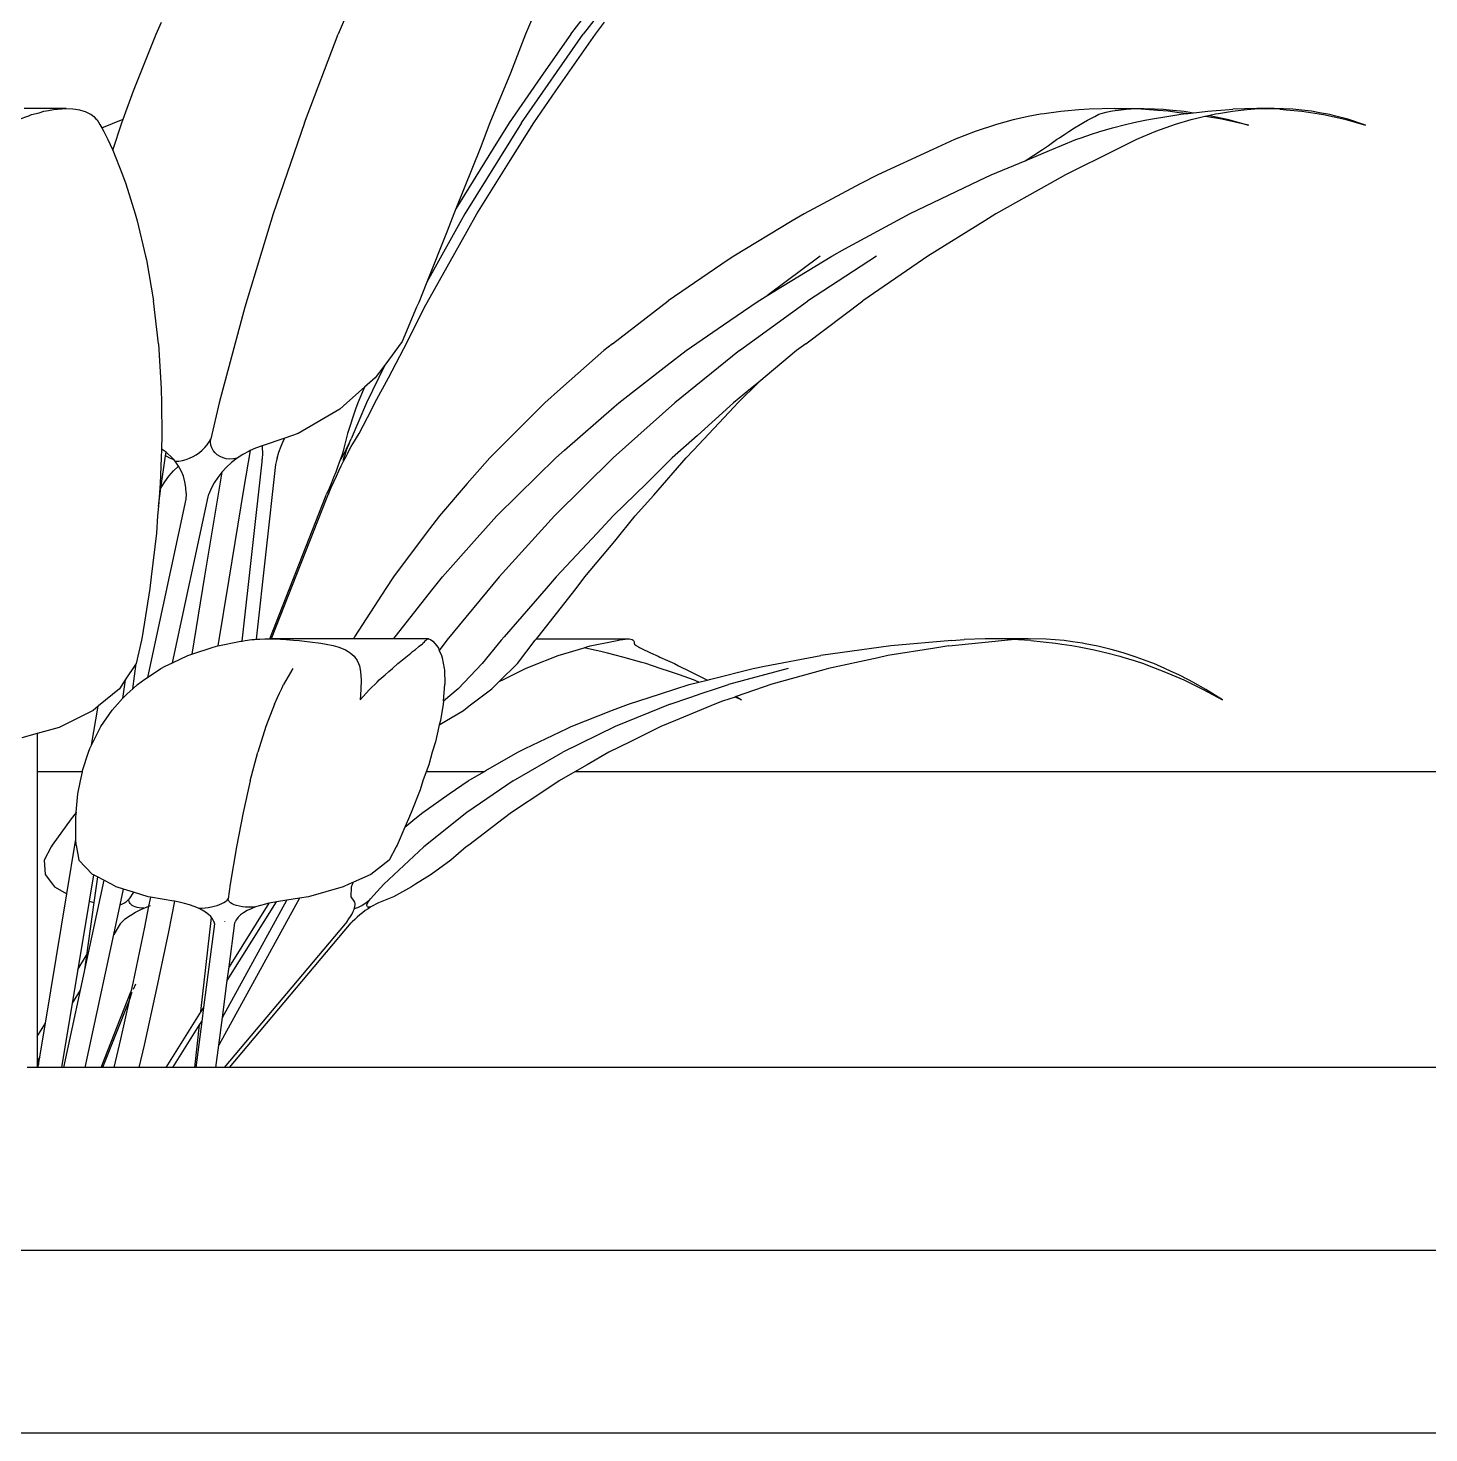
# Model space of a CAD drawing. Header units: metres. Extents: x 244.4 to 340.3, y -4.1 to 64.3.
# Drawn here: x 252.6698 to 253.0532, y 7.2895 to 7.674 of the extents above; entities that cross this region are included whole.
import ezdxf

# ---------------------------------------------------------------- set-up
doc = ezdxf.new("R2010")
doc.units = ezdxf.units.M
doc.layers.add('Edges', color=7, linetype='Continuous')

# ---------------------------------------------------------------- blocks, each defined once
blk = doc.blocks.new('Novo+Sobrado2m fr')
for p, q in [((-2.82353, -1.52138), (-2.83351, -1.54489)), ((-2.76986, -1.54489), (-2.75163, -1.52138)), ((-2.74823, -1.52138), (-2.76644, -1.54489)), ((-2.77816, -1.53528), (-2.78225, -1.54489)), ((-2.88331, -1.54489), (-2.88186, -1.54162)), ((-2.76312, -1.54489), (-2.76059, -1.54162)), ((-2.88955, -1.56044), (-2.88331, -1.54489)), ((-2.84278, -1.56914), (-2.83351, -1.54489)), ((-2.78225, -1.54489), (-2.78636, -1.5556)), ((-2.78334, -1.56914), (-2.76644, -1.54489)), ((-2.76986, -1.54489), (-2.77732, -1.5556)), ((-2.77393, -1.56044), (-2.76312, -1.54489)), ((-2.78636, -1.5556), (-2.79199, -1.56914)), ((-2.77732, -1.5556), (-2.78673, -1.56914)), ((-2.89238, -1.56815), (-2.88955, -1.56044)), ((-2.78001, -1.56914), (-2.77393, -1.56044)), ((-2.9208, -1.56819), (-2.91816, -1.56724)), ((-2.908, -1.56527), (-2.91942, -1.56527)), ((-2.91816, -1.56724), (-2.91742, -1.56693)), ((-2.91742, -1.56693), (-2.9154, -1.56641)), ((-2.9154, -1.56641), (-2.91411, -1.56602)), ((-2.91411, -1.56602), (-2.9128, -1.56581)), ((-2.9128, -1.56581), (-2.91094, -1.56547)), ((-2.91094, -1.56547), (-2.91038, -1.56544)), ((-2.91038, -1.56544), (-2.908, -1.56527)), ((-2.908, -1.56527), (-2.90614, -1.56538)), ((-2.90614, -1.56538), (-2.9054, -1.56543)), ((-2.9054, -1.56543), (-2.90434, -1.56565)), ((-2.90434, -1.56565), (-2.90311, -1.56595)), ((-2.90311, -1.56595), (-2.90278, -1.56608)), ((-2.90278, -1.56608), (-2.90145, -1.56669)), ((-2.90145, -1.56669), (-2.90123, -1.56682)), ((-2.90123, -1.56682), (-2.90036, -1.56749)), ((-2.90036, -1.56749), (-2.89981, -1.56805)), ((-2.89981, -1.56805), (-2.89952, -1.5684)), ((-2.89952, -1.5684), (-2.89875, -1.56962)), ((-2.89823, -1.57054), (-2.89238, -1.56815)), ((-2.89275, -1.56914), (-2.89238, -1.56815)), ((-2.64881, -1.5684), (-2.65337, -1.56962)), ((-2.64747, -1.56805), (-2.64881, -1.5684)), ((-2.64469, -1.56749), (-2.64747, -1.56805)), ((-2.64128, -1.56682), (-2.64469, -1.56749)), ((-2.64034, -1.56669), (-2.64128, -1.56682)), ((-2.63572, -1.56608), (-2.64034, -1.56669)), ((-2.63476, -1.56595), (-2.63572, -1.56608)), ((-2.63084, -1.56565), (-2.63476, -1.56595)), ((-2.62795, -1.56543), (-2.63084, -1.56565)), ((-2.62953, -1.56912), (-2.62842, -1.56849)), ((-2.62842, -1.56849), (-2.62773, -1.56805)), ((-2.62094, -1.56527), (-2.62795, -1.56543)), ((-2.62773, -1.56805), (-2.62644, -1.56743)), ((-2.62644, -1.56743), (-2.62534, -1.56682)), ((-2.62534, -1.56682), (-2.62467, -1.5666)), ((-2.62467, -1.5666), (-2.62331, -1.56623)), ((-2.62331, -1.56623), (-2.62213, -1.56595)), ((-2.62213, -1.56595), (-2.62156, -1.56587)), ((-2.62156, -1.56587), (-2.61934, -1.5656)), ((-2.62094, -1.56527), (-2.61365, -1.56529)), ((-2.61934, -1.5656), (-2.61786, -1.56543)), ((-2.61786, -1.56543), (-2.61671, -1.56539)), ((-2.61671, -1.56539), (-2.61663, -1.56539)), ((-2.61663, -1.56539), (-2.61365, -1.56529)), ((-2.61373, -1.56547), (-2.61663, -1.56539)), ((-2.61572, -1.56912), (-2.61274, -1.56849)), ((-2.60924, -1.56581), (-2.61373, -1.56547)), ((-2.61365, -1.56529), (-2.61296, -1.56527)), ((-2.61296, -1.56527), (-2.61007, -1.56538)), ((-2.61274, -1.56849), (-2.61064, -1.56805)), ((-2.61064, -1.56805), (-2.60674, -1.56743)), ((-2.61007, -1.56538), (-2.60761, -1.56547)), ((-2.6064, -1.56602), (-2.60924, -1.56581)), ((-2.60761, -1.56547), (-2.60608, -1.56562)), ((-2.60674, -1.56743), (-2.60288, -1.56682)), ((-2.60333, -1.56641), (-2.6064, -1.56602)), ((-2.60608, -1.56562), (-2.60199, -1.56602)), ((-2.60013, -1.5684), (-2.60444, -1.56962)), ((-2.60134, -1.56665), (-2.60333, -1.56641)), ((-2.60288, -1.56682), (-2.60134, -1.56665)), ((-2.60199, -1.56602), (-2.59941, -1.56642)), ((-2.60134, -1.56665), (-2.6009, -1.5666)), ((-2.6009, -1.5666), (-2.59941, -1.56642)), ((-2.59892, -1.56805), (-2.60013, -1.5684)), ((-2.59941, -1.56642), (-2.59777, -1.56623)), ((-2.59636, -1.56749), (-2.59892, -1.56805)), ((-2.59777, -1.56623), (-2.59549, -1.56595)), ((-2.59612, -1.56743), (-2.59636, -1.56749)), ((-2.595, -1.56718), (-2.59612, -1.56743)), ((-2.59166, -1.56819), (-2.59612, -1.56743)), ((-2.59549, -1.56595), (-2.59443, -1.56587)), ((-2.59342, -1.56682), (-2.595, -1.56718)), ((-2.595, -1.56718), (-2.59026, -1.56819)), ((-2.59443, -1.56587), (-2.5908, -1.5656)), ((-2.59259, -1.56669), (-2.59342, -1.56682)), ((-2.58874, -1.56608), (-2.59259, -1.56669)), ((-2.58438, -1.56979), (-2.59166, -1.56819)), ((-2.5908, -1.5656), (-2.58864, -1.56543)), ((-2.59026, -1.56819), (-2.58438, -1.56979)), ((-2.58799, -1.56595), (-2.58874, -1.56608)), ((-2.58211, -1.56527), (-2.58864, -1.56543)), ((-2.58483, -1.56565), (-2.58799, -1.56595)), ((-2.58265, -1.56543), (-2.58483, -1.56565)), ((-2.57975, -1.56535), (-2.58265, -1.56543)), ((-2.57738, -1.56527), (-2.58211, -1.56527)), ((-2.58211, -1.56527), (-2.57975, -1.56535)), ((-2.57584, -1.56547), (-2.57975, -1.56535)), ((-2.57221, -1.56547), (-2.57738, -1.56527)), ((-2.57584, -1.56547), (-2.57411, -1.56562)), ((-2.57411, -1.56562), (-2.56975, -1.56602)), ((-2.56901, -1.56581), (-2.57221, -1.56547)), ((-2.56975, -1.56602), (-2.56382, -1.56693)), ((-2.56713, -1.56602), (-2.56901, -1.56581)), ((-2.56496, -1.56641), (-2.56713, -1.56602)), ((-2.56213, -1.56693), (-2.56496, -1.56641)), ((-2.56382, -1.56693), (-2.55804, -1.56819)), ((-2.56087, -1.56724), (-2.56213, -1.56693)), ((-2.55721, -1.56819), (-2.56087, -1.56724)), ((-2.55804, -1.56819), (-2.55236, -1.56979)), ((-2.55236, -1.56979), (-2.55721, -1.56819)), ((-2.89875, -1.56962), (-2.89823, -1.57054)), ((-2.89823, -1.57054), (-2.89768, -1.57153)), ((-2.89768, -1.57153), (-2.89655, -1.57378)), ((-2.89521, -1.57669), (-2.89275, -1.56914)), ((-2.84278, -1.56914), (-2.85131, -1.59409)), ((-2.78334, -1.56914), (-2.79889, -1.59409)), ((-2.79199, -1.56914), (-2.79464, -1.57623)), ((-2.78673, -1.56914), (-2.79113, -1.57623)), ((-2.78648, -1.57951), (-2.78001, -1.56914)), ((-2.65916, -1.57153), (-2.66486, -1.57378)), ((-2.65337, -1.56962), (-2.65916, -1.57153)), ((-2.6361, -1.57326), (-2.63466, -1.5723)), ((-2.63466, -1.5723), (-2.63356, -1.57153)), ((-2.63356, -1.57153), (-2.63196, -1.57058)), ((-2.63196, -1.57058), (-2.63048, -1.56962)), ((-2.63048, -1.56962), (-2.62953, -1.56912)), ((-2.63015, -1.57326), (-2.62735, -1.5723)), ((-2.62735, -1.5723), (-2.62504, -1.57153)), ((-2.62504, -1.57153), (-2.62161, -1.57058)), ((-2.62161, -1.57058), (-2.61803, -1.56962)), ((-2.61803, -1.56962), (-2.61572, -1.56912)), ((-2.60984, -1.57153), (-2.61507, -1.57378)), ((-2.60444, -1.56962), (-2.60984, -1.57153)), ((-2.89655, -1.57378), (-2.89529, -1.57648)), ((-2.79113, -1.57623), (-2.80135, -1.59273)), ((-2.79464, -1.57623), (-2.80135, -1.59273)), ((-2.66486, -1.57378), (-2.67082, -1.57648)), ((-2.64076, -1.57644), (-2.63912, -1.57535)), ((-2.63912, -1.57535), (-2.63693, -1.57378)), ((-2.63819, -1.57644), (-2.63554, -1.57535)), ((-2.63693, -1.57378), (-2.6361, -1.57326)), ((-2.63554, -1.57535), (-2.63166, -1.57378)), ((-2.63166, -1.57378), (-2.63015, -1.57326)), ((-2.61507, -1.57378), (-2.62047, -1.57648)), ((-2.89529, -1.57648), (-2.89521, -1.57669)), ((-2.89521, -1.57669), (-2.89254, -1.58342)), ((-2.79562, -1.59409), (-2.78648, -1.57951)), ((-2.67082, -1.57648), (-2.68583, -1.58342)), ((-2.6548, -1.58342), (-2.64555, -1.57954)), ((-2.64555, -1.57954), (-2.64076, -1.57644)), ((-2.64555, -1.57954), (-2.63819, -1.57644)), ((-2.62047, -1.57648), (-2.63447, -1.58342)), ((-2.89254, -1.58342), (-2.8916, -1.58591)), ((-2.68583, -1.58342), (-2.69062, -1.58591)), ((-2.65805, -1.58496), (-2.6548, -1.58342)), ((-2.63447, -1.58342), (-2.63888, -1.58591)), ((-2.8916, -1.58591), (-2.88907, -1.59405)), ((-2.69062, -1.58591), (-2.70599, -1.59405)), ((-2.677, -1.59402), (-2.65805, -1.58496)), ((-2.63888, -1.58591), (-2.65349, -1.59405)), ((-2.88907, -1.59405), (-2.8885, -1.59598)), ((-2.85131, -1.59409), (-2.85908, -1.61966)), ((-2.79889, -1.59409), (-2.80925, -1.61277)), ((-2.8019, -1.59409), (-2.80368, -1.5988)), ((-2.80135, -1.59273), (-2.8019, -1.59409)), ((-2.79824, -1.5988), (-2.79562, -1.59409)), ((-2.70599, -1.59405), (-2.70926, -1.59598)), ((-2.69489, -1.6037), (-2.677, -1.59402)), ((-2.65349, -1.59405), (-2.65657, -1.59598)), ((-2.8885, -1.59598), (-2.88621, -1.60563)), ((-2.80368, -1.5988), (-2.80925, -1.61277)), ((-2.80917, -1.61832), (-2.79824, -1.5988)), ((-2.70926, -1.59598), (-2.72526, -1.60563)), ((-2.65657, -1.59598), (-2.67211, -1.60563)), ((-2.88621, -1.60563), (-2.88597, -1.60664)), ((-2.88597, -1.60664), (-2.88404, -1.61787)), ((-2.72678, -1.60664), (-2.7432, -1.61787)), ((-2.72526, -1.60563), (-2.72678, -1.60664)), ((-2.70159, -1.60563), (-2.71592, -1.61633)), ((-2.71191, -1.61385), (-2.69841, -1.60563)), ((-2.68617, -1.60563), (-2.7051, -1.618)), ((-2.69841, -1.60563), (-2.69489, -1.6037)), ((-2.67357, -1.60664), (-2.68992, -1.61787)), ((-2.67211, -1.60563), (-2.67357, -1.60664)), ((-2.80925, -1.61277), (-2.81146, -1.61832)), ((-2.71592, -1.61633), (-2.71191, -1.61385)), ((-2.8827, -1.62967), (-2.88404, -1.61787)), ((-2.81146, -1.61832), (-2.81207, -1.61966)), ((-2.80992, -1.61966), (-2.80917, -1.61832)), ((-2.75848, -1.62967), (-2.7432, -1.61787)), ((-2.72809, -1.62445), (-2.71885, -1.61813)), ((-2.72371, -1.63153), (-2.7051, -1.618)), ((-2.71885, -1.61813), (-2.71592, -1.61633)), ((-2.70557, -1.62967), (-2.68992, -1.61787)), ((-2.85908, -1.61966), (-2.86608, -1.6458)), ((-2.81207, -1.61966), (-2.81597, -1.629)), ((-2.81457, -1.629), (-2.80992, -1.61966)), ((-2.7383, -1.63153), (-2.72809, -1.62445)), ((-2.8827, -1.62967), (-2.88195, -1.64196)), ((-2.81597, -1.629), (-2.82079, -1.6355)), ((-2.81975, -1.63896), (-2.81457, -1.629)), ((-2.75848, -1.62967), (-2.76082, -1.63153)), ((-2.70557, -1.62967), (-2.70806, -1.63153)), ((-2.76082, -1.63153), (-2.77272, -1.64196)), ((-2.74345, -1.63548), (-2.7383, -1.63153)), ((-2.72371, -1.63153), (-2.74138, -1.64579)), ((-2.70806, -1.63153), (-2.71844, -1.64013)), ((-2.82079, -1.6355), (-2.82581, -1.6458)), ((-2.82079, -1.6355), (-2.82336, -1.63896)), ((-2.75671, -1.64579), (-2.74345, -1.63548)), ((-2.82632, -1.64155), (-2.83118, -1.6458)), ((-2.82632, -1.64155), (-2.82814, -1.6458)), ((-2.82336, -1.63896), (-2.82632, -1.64155)), ((-2.82348, -1.6458), (-2.81975, -1.63896)), ((-2.72414, -1.64579), (-2.71844, -1.64013)), ((-2.71844, -1.64013), (-2.72065, -1.64196)), ((-2.88195, -1.64196), (-2.8819, -1.64579)), ((-2.77272, -1.64196), (-2.77698, -1.64579)), ((-2.72065, -1.64196), (-2.72533, -1.64579)), ((-2.8819, -1.64579), (-2.88179, -1.65471)), ((-2.86608, -1.6458), (-2.86837, -1.65566)), ((-2.8331, -1.64755), (-2.84444, -1.65423)), ((-2.83118, -1.6458), (-2.8331, -1.64755)), ((-2.82878, -1.64755), (-2.83097, -1.65423)), ((-2.82581, -1.6458), (-2.83, -1.65566)), ((-2.82814, -1.6458), (-2.82878, -1.64755)), ((-2.82781, -1.65423), (-2.82433, -1.64755)), ((-2.82433, -1.64755), (-2.82348, -1.6458)), ((-2.77698, -1.64579), (-2.78595, -1.65471)), ((-2.77162, -1.65878), (-2.758, -1.6469)), ((-2.74138, -1.64579), (-2.75826, -1.66088)), ((-2.758, -1.6469), (-2.75671, -1.64579)), ((-2.73624, -1.65878), (-2.72514, -1.6469)), ((-2.72533, -1.64579), (-2.73517, -1.65471)), ((-2.72514, -1.6469), (-2.72414, -1.64579)), ((-2.88179, -1.65471), (-2.88192, -1.65846)), ((-2.86937, -1.6573), (-2.86882, -1.65649)), ((-2.86882, -1.65649), (-2.86837, -1.65566)), ((-2.86843, -1.65652), (-2.86837, -1.65566)), ((-2.86834, -1.65736), (-2.86843, -1.65652)), ((-2.84814, -1.6555), (-2.85433, -1.65762)), ((-2.84915, -1.65768), (-2.84845, -1.6561)), ((-2.84845, -1.6561), (-2.84814, -1.6555)), ((-2.84444, -1.65423), (-2.84814, -1.6555)), ((-2.83097, -1.65423), (-2.83195, -1.65825)), ((-2.83075, -1.65736), (-2.83037, -1.65652)), ((-2.83065, -1.6573), (-2.83037, -1.65652)), ((-2.83037, -1.65652), (-2.83033, -1.65649)), ((-2.83033, -1.65649), (-2.83, -1.65566)), ((-2.82995, -1.65779), (-2.82954, -1.65708)), ((-2.82954, -1.65708), (-2.82781, -1.65423)), ((-2.78595, -1.65471), (-2.79199, -1.66088)), ((-2.73517, -1.65471), (-2.74208, -1.66088)), ((-2.88201, -1.66088), (-2.88223, -1.66789)), ((-2.88202, -1.66914), (-2.88077, -1.66029)), ((-2.88192, -1.65846), (-2.88201, -1.66088)), ((-2.88165, -1.65862), (-2.88192, -1.65846)), ((-2.88064, -1.65936), (-2.88165, -1.65862)), ((-2.88077, -1.66029), (-2.88064, -1.65936)), ((-2.88042, -1.66053), (-2.88077, -1.66029)), ((-2.88035, -1.65957), (-2.88064, -1.65936)), ((-2.87959, -1.66097), (-2.88042, -1.66053)), ((-2.87917, -1.66064), (-2.88035, -1.65957)), ((-2.87854, -1.66136), (-2.87917, -1.66064)), ((-2.87419, -1.66097), (-2.87325, -1.66053)), ((-2.87325, -1.66053), (-2.87235, -1.66002)), ((-2.87235, -1.66002), (-2.8715, -1.65943)), ((-2.8715, -1.65943), (-2.87072, -1.65877)), ((-2.87072, -1.65877), (-2.87, -1.65806)), ((-2.87, -1.65806), (-2.86937, -1.6573)), ((-2.8681, -1.65815), (-2.86834, -1.65736)), ((-2.86773, -1.65888), (-2.8681, -1.65815)), ((-2.86722, -1.65953), (-2.86773, -1.65888)), ((-2.8666, -1.66008), (-2.86722, -1.65953)), ((-2.86586, -1.66054), (-2.8666, -1.66008)), ((-2.86504, -1.66088), (-2.86586, -1.66054)), ((-2.86414, -1.6611), (-2.86504, -1.66088)), ((-2.85959, -1.65995), (-2.86119, -1.661)), ((-2.85791, -1.65903), (-2.85959, -1.65995)), ((-2.85759, -1.65889), (-2.8593, -1.66897)), ((-2.85759, -1.65889), (-2.85791, -1.65903)), ((-2.85617, -1.65825), (-2.85759, -1.65889)), ((-2.85433, -1.65762), (-2.85617, -1.65825)), ((-2.85433, -1.65762), (-2.85429, -1.658)), ((-2.85429, -1.658), (-2.85422, -1.65961)), ((-2.85422, -1.65961), (-2.85429, -1.66125)), ((-2.85026, -1.66098), (-2.84975, -1.65931)), ((-2.84975, -1.65931), (-2.84915, -1.65768)), ((-2.83247, -1.65995), (-2.83282, -1.661)), ((-2.83267, -1.6611), (-2.83251, -1.66088)), ((-2.83251, -1.66088), (-2.83231, -1.66054)), ((-2.83218, -1.65903), (-2.83247, -1.65995)), ((-2.83231, -1.66054), (-2.83206, -1.66008)), ((-2.83195, -1.65825), (-2.83218, -1.65903)), ((-2.83206, -1.66008), (-2.83177, -1.65953)), ((-2.83205, -1.66182), (-2.83147, -1.66064)), ((-2.83194, -1.66097), (-2.83181, -1.66053)), ((-2.83181, -1.66053), (-2.83165, -1.66002)), ((-2.83177, -1.65953), (-2.83145, -1.65888)), ((-2.83165, -1.66002), (-2.83144, -1.65943)), ((-2.83147, -1.66064), (-2.83092, -1.65957)), ((-2.83145, -1.65888), (-2.83111, -1.65815)), ((-2.83144, -1.65943), (-2.83121, -1.65877)), ((-2.83121, -1.65877), (-2.83094, -1.65806)), ((-2.83111, -1.65815), (-2.83075, -1.65736)), ((-2.83094, -1.65806), (-2.83065, -1.6573)), ((-2.83092, -1.65957), (-2.83041, -1.65862)), ((-2.83041, -1.65862), (-2.82995, -1.65779)), ((-2.79199, -1.66088), (-2.79819, -1.66789)), ((-2.78437, -1.67106), (-2.77398, -1.66088)), ((-2.77431, -1.67676), (-2.75826, -1.66088)), ((-2.77398, -1.66088), (-2.77162, -1.65878)), ((-2.74208, -1.66088), (-2.74917, -1.66789)), ((-2.74711, -1.67106), (-2.73826, -1.66088)), ((-2.73826, -1.66088), (-2.73624, -1.65878)), ((-2.87987, -1.6659), (-2.87861, -1.66446)), ((-2.87869, -1.66132), (-2.87959, -1.66097)), ((-2.87854, -1.66136), (-2.87869, -1.66132)), ((-2.87861, -1.66446), (-2.87723, -1.66311)), ((-2.87813, -1.66182), (-2.87854, -1.66136)), ((-2.87813, -1.66182), (-2.87714, -1.66175)), ((-2.87723, -1.66311), (-2.87813, -1.66182)), ((-2.87649, -1.66446), (-2.87723, -1.66311)), ((-2.87714, -1.66175), (-2.87615, -1.66158)), ((-2.8759, -1.6659), (-2.87649, -1.66446)), ((-2.87615, -1.66158), (-2.87516, -1.66132)), ((-2.87516, -1.66132), (-2.87419, -1.66097)), ((-2.86534, -1.66479), (-2.86537, -1.66482)), ((-2.86408, -1.66343), (-2.86534, -1.66479)), ((-2.86319, -1.66119), (-2.86414, -1.6611)), ((-2.8627, -1.66216), (-2.86408, -1.66343)), ((-2.8622, -1.66116), (-2.86319, -1.66119)), ((-2.86119, -1.661), (-2.8627, -1.66216)), ((-2.86119, -1.661), (-2.8622, -1.66116)), ((-2.8598, -1.71102), (-2.85435, -1.66197)), ((-2.85068, -1.66269), (-2.85601, -1.71052)), ((-2.85435, -1.66197), (-2.85429, -1.66125)), ((-2.85033, -1.66126), (-2.85068, -1.66269)), ((-2.85026, -1.66098), (-2.85033, -1.66126)), ((-2.83421, -1.66479), (-2.83477, -1.66622)), ((-2.8337, -1.66343), (-2.83421, -1.66479)), ((-2.834, -1.6659), (-2.83332, -1.66446)), ((-2.83323, -1.66216), (-2.8337, -1.66343)), ((-2.83332, -1.66446), (-2.83268, -1.6631)), ((-2.83282, -1.661), (-2.83323, -1.66216)), ((-2.83282, -1.661), (-2.83283, -1.66116)), ((-2.83283, -1.66116), (-2.83277, -1.66119)), ((-2.83277, -1.66119), (-2.83267, -1.6611)), ((-2.83268, -1.6631), (-2.83205, -1.66182)), ((-2.83209, -1.66175), (-2.83208, -1.66158)), ((-2.83205, -1.66182), (-2.83209, -1.66175)), ((-2.83208, -1.66158), (-2.83203, -1.66132)), ((-2.83203, -1.66132), (-2.83194, -1.66097)), ((-2.88223, -1.66789), (-2.88272, -1.67411)), ((-2.88194, -1.66898), (-2.88098, -1.66741)), ((-2.88098, -1.66741), (-2.87987, -1.6659)), ((-2.87547, -1.66741), (-2.8759, -1.6659)), ((-2.87521, -1.66898), (-2.87547, -1.66741)), ((-2.86592, -1.6681), (-2.8701, -1.69321)), ((-2.86743, -1.66772), (-2.86824, -1.66927)), ((-2.86646, -1.66622), (-2.86743, -1.66772)), ((-2.86537, -1.66482), (-2.86646, -1.66622)), ((-2.86537, -1.66482), (-2.86592, -1.6681)), ((-2.83536, -1.66772), (-2.83599, -1.66927)), ((-2.8354, -1.66898), (-2.83469, -1.66741)), ((-2.83477, -1.66622), (-2.83536, -1.66772)), ((-2.83469, -1.66741), (-2.834, -1.6659)), ((-2.79819, -1.66789), (-2.80579, -1.67676)), ((-2.74917, -1.66789), (-2.75828, -1.67676)), ((-2.87519, -1.67222), (-2.88571, -1.72095)), ((-2.88272, -1.67411), (-2.88202, -1.66914)), ((-2.88202, -1.66914), (-2.88194, -1.66898)), ((-2.8789, -1.71697), (-2.86909, -1.67153)), ((-2.87512, -1.67058), (-2.87521, -1.66898)), ((-2.87513, -1.67085), (-2.87519, -1.67222)), ((-2.87512, -1.67058), (-2.87513, -1.67085)), ((-2.86909, -1.67153), (-2.8689, -1.67084)), ((-2.86824, -1.66927), (-2.8689, -1.67084)), ((-2.8593, -1.66897), (-2.86347, -1.69405)), ((-2.85224, -1.7104), (-2.83695, -1.67153)), ((-2.83683, -1.67222), (-2.85184, -1.7104)), ((-2.83695, -1.67153), (-2.83669, -1.67084)), ((-2.83622, -1.67085), (-2.83683, -1.67222)), ((-2.83599, -1.66927), (-2.83669, -1.67084)), ((-2.83611, -1.67058), (-2.83622, -1.67085)), ((-2.83611, -1.67058), (-2.8354, -1.66898)), ((-2.79008, -1.67676), (-2.78437, -1.67106)), ((-2.75223, -1.67676), (-2.74711, -1.67106)), ((-2.88272, -1.67411), (-2.88293, -1.67676)), ((-2.88293, -1.67676), (-2.88327, -1.68149)), ((-2.80579, -1.67676), (-2.80945, -1.68149)), ((-2.79634, -1.68367), (-2.79008, -1.67676)), ((-2.77431, -1.67676), (-2.78949, -1.6934)), ((-2.75828, -1.67676), (-2.76266, -1.68149)), ((-2.75783, -1.68367), (-2.75223, -1.67676)), ((-2.88327, -1.68149), (-2.88468, -1.6934)), ((-2.80945, -1.68149), (-2.81835, -1.6934)), ((-2.80498, -1.6934), (-2.79634, -1.68367)), ((-2.76266, -1.68149), (-2.77389, -1.6934)), ((-2.76599, -1.6934), (-2.75783, -1.68367)), ((-2.88468, -1.6934), (-2.88508, -1.69659)), ((-2.8701, -1.69321), (-2.8736, -1.71462)), ((-2.86347, -1.69405), (-2.86648, -1.71234)), ((-2.81835, -1.6934), (-2.82047, -1.69659)), ((-2.80754, -1.69659), (-2.80498, -1.6934)), ((-2.78949, -1.6934), (-2.80376, -1.71074)), ((-2.77389, -1.6934), (-2.77663, -1.69659)), ((-2.76841, -1.69659), (-2.76599, -1.6934)), ((-2.88508, -1.69659), (-2.88714, -1.70983)), ((-2.82047, -1.69659), (-2.82903, -1.70983)), ((-2.81792, -1.70983), (-2.80754, -1.69659)), ((-2.77663, -1.69659), (-2.7881, -1.70983)), ((-2.77881, -1.70983), (-2.76841, -1.69659)), ((-2.88735, -1.71074), (-2.88882, -1.71718)), ((-2.88714, -1.70983), (-2.88735, -1.71074)), ((-2.8598, -1.71102), (-2.85901, -1.71088)), ((-2.85901, -1.71088), (-2.85715, -1.71059)), ((-2.85715, -1.71059), (-2.85642, -1.71055)), ((-2.85642, -1.71055), (-2.85601, -1.71052)), ((-2.85601, -1.71052), (-2.85492, -1.71046)), ((-2.85492, -1.71046), (-2.85359, -1.7104)), ((-2.85359, -1.7104), (-2.85224, -1.7104)), ((-2.85224, -1.7104), (-2.85184, -1.7104)), ((-2.85184, -1.7104), (-2.85158, -1.71045)), ((-2.82937, -1.7104), (-2.85184, -1.7104)), ((-2.85158, -1.71045), (-2.84927, -1.7105)), ((-2.84927, -1.7105), (-2.84777, -1.71063)), ((-2.84777, -1.71063), (-2.84571, -1.71079)), ((-2.84571, -1.71079), (-2.84416, -1.7109)), ((-2.84416, -1.7109), (-2.84129, -1.71125)), ((-2.82903, -1.70983), (-2.82937, -1.7104)), ((-2.81835, -1.7104), (-2.82937, -1.7104)), ((-2.81835, -1.7104), (-2.81792, -1.70983)), ((-2.80878, -1.7104), (-2.81835, -1.7104)), ((-2.80986, -1.71121), (-2.80962, -1.7109)), ((-2.80962, -1.7109), (-2.80948, -1.71081)), ((-2.80948, -1.71081), (-2.80921, -1.7105)), ((-2.80921, -1.7105), (-2.80878, -1.7104)), ((-2.80878, -1.7104), (-2.80827, -1.71059)), ((-2.80827, -1.71059), (-2.80765, -1.71108)), ((-2.80376, -1.71074), (-2.80585, -1.71357)), ((-2.78892, -1.71074), (-2.79412, -1.71718)), ((-2.7881, -1.70983), (-2.78892, -1.71074)), ((-2.78448, -1.71718), (-2.77957, -1.71074)), ((-2.77957, -1.71074), (-2.77928, -1.7104)), ((-2.77928, -1.7104), (-2.77881, -1.70983)), ((-2.77928, -1.7104), (-2.75451, -1.7104)), ((-2.75812, -1.71107), (-2.7572, -1.71088)), ((-2.7572, -1.71088), (-2.75607, -1.71059)), ((-2.75607, -1.71059), (-2.75564, -1.71055)), ((-2.75564, -1.71055), (-2.75497, -1.71046)), ((-2.75497, -1.71046), (-2.75451, -1.7104)), ((-2.75451, -1.7104), (-2.75386, -1.71045)), ((-2.75386, -1.71045), (-2.75339, -1.7105)), ((-2.75339, -1.7105), (-2.75308, -1.71063)), ((-2.75308, -1.71063), (-2.75282, -1.71079)), ((-2.75282, -1.71079), (-2.75272, -1.7109)), ((-2.75272, -1.7109), (-2.75254, -1.71125)), ((-2.66555, -1.71088), (-2.68227, -1.71234)), ((-2.66637, -1.71234), (-2.64923, -1.71059)), ((-2.66555, -1.71088), (-2.6622, -1.71059)), ((-2.65647, -1.7104), (-2.6622, -1.71059)), ((-2.64458, -1.7104), (-2.65647, -1.7104)), ((-2.65039, -1.7105), (-2.65647, -1.7104)), ((-2.65039, -1.7105), (-2.64923, -1.71059)), ((-2.64905, -1.71058), (-2.64923, -1.71059)), ((-2.64398, -1.7109), (-2.64905, -1.71058)), ((-2.63977, -1.7105), (-2.64458, -1.7104)), ((-2.64398, -1.7109), (-2.64059, -1.71125)), ((-2.63482, -1.7109), (-2.63977, -1.7105)), ((-2.63251, -1.71121), (-2.63482, -1.7109)), ((-2.8747, -1.71497), (-2.8736, -1.71462)), ((-2.8736, -1.71462), (-2.86776, -1.71272)), ((-2.86776, -1.71272), (-2.86648, -1.71234)), ((-2.86648, -1.71234), (-2.86012, -1.71107)), ((-2.86012, -1.71107), (-2.8598, -1.71102)), ((-2.84129, -1.71125), (-2.83825, -1.71158)), ((-2.83825, -1.71158), (-2.83681, -1.71184)), ((-2.83681, -1.71184), (-2.83486, -1.71225)), ((-2.83486, -1.71225), (-2.83364, -1.71256)), ((-2.83364, -1.71256), (-2.8331, -1.71275)), ((-2.8331, -1.71275), (-2.83155, -1.71342)), ((-2.83155, -1.71342), (-2.83079, -1.71383)), ((-2.83079, -1.71383), (-2.83023, -1.71421)), ((-2.83023, -1.71421), (-2.82916, -1.71517)), ((-2.81502, -1.71538), (-2.81365, -1.71432)), ((-2.81365, -1.71432), (-2.81314, -1.71383)), ((-2.81314, -1.71383), (-2.81237, -1.7133)), ((-2.81237, -1.7133), (-2.81155, -1.71256)), ((-2.81155, -1.71256), (-2.81132, -1.71242)), ((-2.81132, -1.71242), (-2.81048, -1.71173)), ((-2.81048, -1.71173), (-2.81036, -1.71158)), ((-2.81036, -1.71158), (-2.80986, -1.71121)), ((-2.80765, -1.71108), (-2.80653, -1.71234)), ((-2.80653, -1.71234), (-2.80611, -1.71296)), ((-2.80611, -1.71296), (-2.80585, -1.71357)), ((-2.80585, -1.71357), (-2.80526, -1.71498)), ((-2.77329, -1.71497), (-2.76618, -1.71285)), ((-2.76618, -1.71285), (-2.76574, -1.71272)), ((-2.76415, -1.7133), (-2.76618, -1.71285)), ((-2.76574, -1.71272), (-2.76453, -1.71234)), ((-2.76453, -1.71234), (-2.75812, -1.71107)), ((-2.76167, -1.71383), (-2.76415, -1.7133)), ((-2.75981, -1.71432), (-2.76167, -1.71383)), ((-2.75563, -1.71538), (-2.75981, -1.71432)), ((-2.75254, -1.71125), (-2.75255, -1.71158)), ((-2.75255, -1.71158), (-2.75243, -1.71184)), ((-2.75243, -1.71184), (-2.75193, -1.71225)), ((-2.75193, -1.71225), (-2.75135, -1.71256)), ((-2.75135, -1.71256), (-2.75105, -1.71275)), ((-2.75105, -1.71275), (-2.74975, -1.71342)), ((-2.74975, -1.71342), (-2.74881, -1.71383)), ((-2.74881, -1.71383), (-2.74806, -1.71421)), ((-2.74806, -1.71421), (-2.74595, -1.71517)), ((-2.68227, -1.71234), (-2.70146, -1.71497)), ((-2.67026, -1.71296), (-2.68309, -1.71498)), ((-2.66637, -1.71234), (-2.67026, -1.71296)), ((-2.64059, -1.71125), (-2.63724, -1.71158)), ((-2.63724, -1.71158), (-2.63551, -1.71184)), ((-2.63551, -1.71184), (-2.63277, -1.71225)), ((-2.63277, -1.71225), (-2.63076, -1.71256)), ((-2.62984, -1.71158), (-2.63251, -1.71121)), ((-2.63076, -1.71256), (-2.62982, -1.71275)), ((-2.62909, -1.71173), (-2.62984, -1.71158)), ((-2.62982, -1.71275), (-2.6266, -1.71342)), ((-2.62559, -1.71242), (-2.62909, -1.71173)), ((-2.6266, -1.71342), (-2.62467, -1.71383)), ((-2.6249, -1.71256), (-2.62559, -1.71242)), ((-2.62201, -1.7133), (-2.6249, -1.71256)), ((-2.62467, -1.71383), (-2.6232, -1.71421)), ((-2.6232, -1.71421), (-2.61957, -1.71517)), ((-2.61999, -1.71383), (-2.62201, -1.7133)), ((-2.61841, -1.71432), (-2.61999, -1.71383)), ((-2.61511, -1.71538), (-2.61841, -1.71432)), ((-2.88882, -1.71718), (-2.89181, -1.72166)), ((-2.88975, -1.72411), (-2.88882, -1.71718)), ((-2.88571, -1.72095), (-2.88203, -1.71852)), ((-2.88203, -1.71852), (-2.88091, -1.71793)), ((-2.88091, -1.71793), (-2.8789, -1.71697)), ((-2.8789, -1.71697), (-2.8747, -1.71497)), ((-2.84594, -1.71852), (-2.84847, -1.7229)), ((-2.82916, -1.71517), (-2.82899, -1.71538)), ((-2.82899, -1.71538), (-2.82831, -1.71638)), ((-2.82831, -1.71638), (-2.82795, -1.7172)), ((-2.82795, -1.7172), (-2.82772, -1.71779)), ((-2.82772, -1.71779), (-2.8274, -1.7193)), ((-2.81968, -1.7193), (-2.81864, -1.7185)), ((-2.81864, -1.7185), (-2.81724, -1.7172)), ((-2.81724, -1.7172), (-2.8168, -1.7169)), ((-2.8168, -1.7169), (-2.81502, -1.71538)), ((-2.80526, -1.71498), (-2.80504, -1.71557)), ((-2.80504, -1.71557), (-2.8045, -1.71852)), ((-2.8045, -1.71852), (-2.80444, -1.71888)), ((-2.79412, -1.71718), (-2.80069, -1.72405)), ((-2.78943, -1.72206), (-2.78448, -1.71718)), ((-2.78809, -1.72143), (-2.78226, -1.71852)), ((-2.78226, -1.71852), (-2.7807, -1.71793)), ((-2.7807, -1.71793), (-2.77329, -1.71497)), ((-2.75043, -1.7169), (-2.75563, -1.71538)), ((-2.74933, -1.7172), (-2.75043, -1.7169)), ((-2.74538, -1.7185), (-2.74933, -1.7172)), ((-2.74595, -1.71517), (-2.74545, -1.71538)), ((-2.74545, -1.71538), (-2.74337, -1.71638)), ((-2.74285, -1.7193), (-2.74538, -1.7185)), ((-2.74337, -1.71638), (-2.74152, -1.7172)), ((-2.74152, -1.7172), (-2.74037, -1.71779)), ((-2.74037, -1.71779), (-2.73722, -1.7193)), ((-2.73149, -1.72143), (-2.71991, -1.71852)), ((-2.71034, -1.71852), (-2.72669, -1.7229)), ((-2.71991, -1.71852), (-2.71687, -1.71793)), ((-2.71687, -1.71793), (-2.70146, -1.71497)), ((-2.69935, -1.71852), (-2.70062, -1.71888)), ((-2.68578, -1.71557), (-2.69935, -1.71852)), ((-2.68309, -1.71498), (-2.68578, -1.71557)), ((-2.61957, -1.71517), (-2.61882, -1.71538)), ((-2.61882, -1.71538), (-2.61566, -1.71638)), ((-2.61566, -1.71638), (-2.61313, -1.7172)), ((-2.61108, -1.7169), (-2.61511, -1.71538)), ((-2.61313, -1.7172), (-2.61155, -1.71779)), ((-2.61155, -1.71779), (-2.60756, -1.7193)), ((-2.61029, -1.7172), (-2.61108, -1.7169)), ((-2.60729, -1.7185), (-2.61029, -1.7172)), ((-2.60551, -1.7193), (-2.60729, -1.7185)), ((-2.89181, -1.72166), (-2.89341, -1.72405)), ((-2.89181, -1.72166), (-2.89253, -1.72678)), ((-2.88845, -1.72294), (-2.88642, -1.72143)), ((-2.88642, -1.72143), (-2.88571, -1.72095)), ((-2.8274, -1.7193), (-2.82725, -1.72165)), ((-2.82725, -1.72165), (-2.82734, -1.72426)), ((-2.82491, -1.72426), (-2.82282, -1.7223)), ((-2.82282, -1.7223), (-2.82226, -1.72165)), ((-2.82226, -1.72165), (-2.82065, -1.7203)), ((-2.82065, -1.7203), (-2.81968, -1.7193)), ((-2.80444, -1.71888), (-2.80432, -1.72285)), ((-2.79145, -1.72405), (-2.78943, -1.72206)), ((-2.78943, -1.72206), (-2.78809, -1.72143)), ((-2.74014, -1.7203), (-2.74285, -1.7193)), ((-2.73627, -1.72165), (-2.74014, -1.7203)), ((-2.73745, -1.72294), (-2.73479, -1.72227)), ((-2.73722, -1.7193), (-2.73263, -1.72165)), ((-2.73479, -1.72227), (-2.73627, -1.72165)), ((-2.73479, -1.72227), (-2.73255, -1.7217)), ((-2.73263, -1.72165), (-2.73255, -1.7217)), ((-2.73255, -1.7217), (-2.73149, -1.72143)), ((-2.70062, -1.71888), (-2.71481, -1.72285)), ((-2.60756, -1.7193), (-2.60211, -1.72165)), ((-2.60347, -1.7203), (-2.60551, -1.7193)), ((-2.60079, -1.72165), (-2.60347, -1.7203)), ((-2.60211, -1.72165), (-2.59675, -1.72426)), ((-2.59959, -1.7223), (-2.60079, -1.72165)), ((-2.5961, -1.72426), (-2.59959, -1.7223)), ((-2.89341, -1.72405), (-2.89915, -1.72876)), ((-2.89253, -1.72678), (-2.89124, -1.72544)), ((-2.89124, -1.72544), (-2.88975, -1.72411)), ((-2.88975, -1.72411), (-2.88845, -1.72294)), ((-2.85011, -1.72642), (-2.84959, -1.72532)), ((-2.84959, -1.72532), (-2.84898, -1.72399)), ((-2.84898, -1.72399), (-2.84847, -1.7229)), ((-2.82734, -1.72426), (-2.82753, -1.72711)), ((-2.82753, -1.72711), (-2.82491, -1.72426)), ((-2.80468, -1.72751), (-2.80432, -1.72285)), ((-2.80069, -1.72405), (-2.80468, -1.72751)), ((-2.79768, -1.72876), (-2.79145, -1.72405)), ((-2.75408, -1.72824), (-2.74534, -1.72544)), ((-2.74534, -1.72544), (-2.73745, -1.72294)), ((-2.73724, -1.72642), (-2.73392, -1.72532)), ((-2.73392, -1.72532), (-2.72997, -1.72399)), ((-2.72997, -1.72399), (-2.72669, -1.7229)), ((-2.72461, -1.72623), (-2.72491, -1.72634)), ((-2.71481, -1.72285), (-2.72461, -1.72623)), ((-2.72461, -1.72623), (-2.72313, -1.72711)), ((-2.59675, -1.72426), (-2.59146, -1.72711)), ((-2.59146, -1.72711), (-2.5961, -1.72426)), ((-2.90059, -1.72999), (-2.90989, -1.73466)), ((-2.901, -1.73949), (-2.89923, -1.72883)), ((-2.89923, -1.72883), (-2.90059, -1.72999)), ((-2.89915, -1.72876), (-2.89923, -1.72883)), ((-2.89846, -1.7344), (-2.89535, -1.72995)), ((-2.89535, -1.72995), (-2.89395, -1.72824)), ((-2.89395, -1.72824), (-2.89253, -1.72678)), ((-2.85095, -1.72824), (-2.85328, -1.7344)), ((-2.85095, -1.72824), (-2.85011, -1.72642)), ((-2.80585, -1.73391), (-2.7992, -1.72999)), ((-2.80483, -1.72824), (-2.80553, -1.73275)), ((-2.80468, -1.72751), (-2.80483, -1.72824)), ((-2.7992, -1.72999), (-2.79768, -1.72876)), ((-2.76974, -1.7344), (-2.75846, -1.72995)), ((-2.75846, -1.72995), (-2.75408, -1.72824)), ((-2.74267, -1.72824), (-2.75776, -1.7344)), ((-2.74267, -1.72824), (-2.73724, -1.72642)), ((-2.73044, -1.72824), (-2.74121, -1.73275)), ((-2.7283, -1.72751), (-2.73044, -1.72824)), ((-2.72491, -1.72634), (-2.7283, -1.72751)), ((-2.72313, -1.72711), (-2.72491, -1.72634)), ((-2.80585, -1.73391), (-2.80598, -1.7344)), ((-2.80553, -1.73275), (-2.80585, -1.73391)), ((-2.74121, -1.73275), (-2.74522, -1.7344)), ((-2.91588, -1.73631), (-2.9201, -1.73747)), ((-2.90989, -1.73466), (-2.91588, -1.73631)), ((-2.91588, -1.73631), (-2.91588, -1.74676)), ((-2.901, -1.73949), (-2.89877, -1.73492)), ((-2.89877, -1.73492), (-2.89846, -1.7344)), ((-2.85328, -1.7344), (-2.8555, -1.74141)), ((-2.80598, -1.7344), (-2.80689, -1.73855)), ((-2.78236, -1.74044), (-2.77084, -1.73492)), ((-2.75776, -1.7344), (-2.77208, -1.74141)), ((-2.77084, -1.73492), (-2.76974, -1.7344)), ((-2.74522, -1.7344), (-2.75358, -1.73855)), ((-2.90346, -1.74644), (-2.90184, -1.74141)), ((-2.90184, -1.74141), (-2.90147, -1.74044)), ((-2.90147, -1.74044), (-2.901, -1.73949)), ((-2.8576, -1.74925), (-2.8555, -1.74141)), ((-2.80781, -1.74141), (-2.80875, -1.74487)), ((-2.80689, -1.73855), (-2.80781, -1.74141)), ((-2.79311, -1.74644), (-2.78437, -1.74141)), ((-2.7856, -1.74925), (-2.77208, -1.74141)), ((-2.78437, -1.74141), (-2.78236, -1.74044)), ((-2.75943, -1.74141), (-2.76541, -1.74487)), ((-2.75358, -1.73855), (-2.75943, -1.74141)), ((-2.80875, -1.74487), (-2.80943, -1.74676)), ((-2.76541, -1.74487), (-2.76871, -1.74676)), ((-2.90353, -1.74676), (-2.91588, -1.74676)), ((-2.91588, -1.74676), (-2.91588, -1.81925)), ((-2.90476, -1.75284), (-2.90409, -1.74925)), ((-2.90409, -1.74925), (-2.90353, -1.74676)), ((-2.90353, -1.74676), (-2.90346, -1.74644)), ((-2.8576, -1.74925), (-2.85956, -1.7579)), ((-2.81034, -1.74925), (-2.81111, -1.75171)), ((-2.80943, -1.74676), (-2.81034, -1.74925)), ((-2.79366, -1.74676), (-2.80943, -1.74676)), ((-2.80315, -1.75284), (-2.79792, -1.74925)), ((-2.7856, -1.74925), (-2.79827, -1.7579)), ((-2.79792, -1.74925), (-2.79366, -1.74676)), ((-2.79366, -1.74676), (-2.79311, -1.74644)), ((-2.77306, -1.74925), (-2.77672, -1.75171)), ((-2.76871, -1.74676), (-2.77306, -1.74925)), ((-2.29954, -1.74676), (-2.76871, -1.74676)), ((-2.90523, -1.75788), (-2.90476, -1.75284)), ((-2.81111, -1.75171), (-2.81359, -1.7579)), ((-2.81038, -1.7579), (-2.80315, -1.75284)), ((-2.77672, -1.75171), (-2.78608, -1.7579)), ((-2.90658, -1.75964), (-2.91181, -1.76684)), ((-2.90525, -1.7579), (-2.90658, -1.75964)), ((-2.90536, -1.75964), (-2.90523, -1.75788)), ((-2.90528, -1.76523), (-2.90536, -1.75964)), ((-2.90523, -1.75788), (-2.90525, -1.7579)), ((-2.85956, -1.7579), (-2.86139, -1.76734)), ((-2.81524, -1.76192), (-2.8125, -1.75964)), ((-2.81425, -1.75964), (-2.81524, -1.76192)), ((-2.81359, -1.7579), (-2.81425, -1.75964)), ((-2.8125, -1.75964), (-2.81038, -1.7579)), ((-2.79827, -1.7579), (-2.81008, -1.76734)), ((-2.78834, -1.75964), (-2.79781, -1.76684)), ((-2.78608, -1.7579), (-2.78834, -1.75964)), ((-2.81524, -1.76192), (-2.81736, -1.76684)), ((-2.91211, -1.76734), (-2.91396, -1.77098)), ((-2.91181, -1.76684), (-2.91211, -1.76734)), ((-2.90777, -1.7802), (-2.90528, -1.76523)), ((-2.90526, -1.76684), (-2.90528, -1.76523)), ((-2.90526, -1.76684), (-2.90446, -1.77098)), ((-2.86139, -1.76734), (-2.86308, -1.77754)), ((-2.81008, -1.76734), (-2.821, -1.77754)), ((-2.81765, -1.76734), (-2.81956, -1.77098)), ((-2.81736, -1.76684), (-2.81765, -1.76734)), ((-2.79848, -1.76734), (-2.80273, -1.77098)), ((-2.79781, -1.76684), (-2.79848, -1.76734)), ((-2.91396, -1.77098), (-2.91375, -1.77487)), ((-2.90072, -1.77487), (-2.90446, -1.77098)), ((-2.81956, -1.77098), (-2.82459, -1.77487)), ((-2.80273, -1.77098), (-2.80805, -1.77487)), ((-2.91375, -1.77487), (-2.91174, -1.77754)), ((-2.90047, -1.775), (-2.90168, -1.78224)), ((-2.90047, -1.775), (-2.90072, -1.77487)), ((-2.89939, -1.77556), (-2.90047, -1.775)), ((-2.89939, -1.77556), (-2.90038, -1.78259)), ((-2.89768, -1.77646), (-2.89939, -1.77556)), ((-2.82459, -1.77487), (-2.82932, -1.77697)), ((-2.80805, -1.77487), (-2.81239, -1.77754)), ((-2.91174, -1.77754), (-2.91119, -1.77826)), ((-2.91119, -1.77826), (-2.90777, -1.7802)), ((-2.89768, -1.77646), (-2.90297, -1.801)), ((-2.89558, -1.77754), (-2.89768, -1.77646)), ((-2.89428, -1.77826), (-2.89558, -1.77754)), ((-2.89226, -1.7789), (-2.89428, -1.77826)), ((-2.89319, -1.78319), (-2.89226, -1.7789)), ((-2.88953, -1.77976), (-2.89226, -1.7789)), ((-2.88953, -1.77976), (-2.89073, -1.78159)), ((-2.88556, -1.78101), (-2.88953, -1.77976)), ((-2.86308, -1.77754), (-2.86366, -1.78159)), ((-2.83212, -1.77826), (-2.84161, -1.78101)), ((-2.83061, -1.77754), (-2.83212, -1.77826)), ((-2.82932, -1.77697), (-2.83061, -1.77754)), ((-2.82999, -1.78101), (-2.8299, -1.77826)), ((-2.8299, -1.77826), (-2.82961, -1.77754)), ((-2.82961, -1.77754), (-2.82932, -1.77697)), ((-2.821, -1.77754), (-2.82469, -1.78159)), ((-2.81342, -1.77826), (-2.81834, -1.78101)), ((-2.81239, -1.77754), (-2.81342, -1.77826)), ((-2.91365, -1.81557), (-2.90777, -1.7802)), ((-2.90168, -1.78224), (-2.90479, -1.8009)), ((-2.90038, -1.78259), (-2.9024, -1.79696)), ((-2.90168, -1.78224), (-2.90038, -1.78259)), ((-2.89494, -1.79129), (-2.89319, -1.78319)), ((-2.89319, -1.78319), (-2.89316, -1.78318)), ((-2.89316, -1.78318), (-2.89254, -1.78292)), ((-2.89254, -1.78292), (-2.89198, -1.78262)), ((-2.89198, -1.78262), (-2.89148, -1.78229)), ((-2.89148, -1.78229), (-2.89106, -1.78195)), ((-2.89106, -1.78195), (-2.89073, -1.78159)), ((-2.89078, -1.78194), (-2.89073, -1.78159)), ((-2.89076, -1.78227), (-2.89078, -1.78194)), ((-2.89065, -1.78258), (-2.89076, -1.78227)), ((-2.89047, -1.78288), (-2.89065, -1.78258)), ((-2.89022, -1.78314), (-2.89047, -1.78288)), ((-2.8899, -1.78339), (-2.89022, -1.78314)), ((-2.88951, -1.7836), (-2.8899, -1.78339)), ((-2.88905, -1.78378), (-2.88951, -1.7836)), ((-2.88854, -1.78392), (-2.88905, -1.78378)), ((-2.88799, -1.78403), (-2.88854, -1.78392)), ((-2.88675, -1.78413), (-2.88554, -1.78364)), ((-2.8854, -1.7836), (-2.88651, -1.78931)), ((-2.88492, -1.78112), (-2.88556, -1.78101)), ((-2.88554, -1.78364), (-2.8854, -1.7836)), ((-2.88492, -1.78112), (-2.8854, -1.7836)), ((-2.8854, -1.7836), (-2.88487, -1.78341)), ((-2.87853, -1.78218), (-2.88492, -1.78112)), ((-2.87834, -1.78222), (-2.87997, -1.79061)), ((-2.87834, -1.78222), (-2.87853, -1.78218)), ((-2.877, -1.78247), (-2.87834, -1.78222)), ((-2.87555, -1.78281), (-2.877, -1.78247)), ((-2.87418, -1.7832), (-2.87555, -1.78281)), ((-2.87292, -1.78364), (-2.87418, -1.7832)), ((-2.87176, -1.78413), (-2.87292, -1.78364)), ((-2.86996, -1.78403), (-2.86908, -1.78392)), ((-2.86908, -1.78392), (-2.86823, -1.78378)), ((-2.86823, -1.78378), (-2.86743, -1.7836)), ((-2.86743, -1.7836), (-2.86667, -1.78339)), ((-2.86667, -1.78339), (-2.86597, -1.78314)), ((-2.84414, -1.78141), (-2.86619, -1.82163)), ((-2.86597, -1.78314), (-2.86535, -1.78288)), ((-2.86535, -1.78288), (-2.86479, -1.78258)), ((-2.8652, -1.81407), (-2.84761, -1.78197)), ((-2.86479, -1.78258), (-2.86432, -1.78227)), ((-2.86432, -1.78227), (-2.86394, -1.78194)), ((-2.86394, -1.78194), (-2.86366, -1.78159)), ((-2.86387, -1.80392), (-2.85041, -1.78242)), ((-2.86357, -1.78195), (-2.86366, -1.78159)), ((-2.86336, -1.78229), (-2.86357, -1.78195)), ((-2.85252, -1.78279), (-2.86337, -1.80013)), ((-2.86301, -1.78262), (-2.86336, -1.78229)), ((-2.86255, -1.78292), (-2.86301, -1.78262)), ((-2.86198, -1.78318), (-2.86255, -1.78292)), ((-2.86131, -1.78341), (-2.86198, -1.78318)), ((-2.86055, -1.7836), (-2.86131, -1.78341)), ((-2.85973, -1.78374), (-2.86055, -1.7836)), ((-2.85886, -1.78383), (-2.85973, -1.78374)), ((-2.85796, -1.78387), (-2.85886, -1.78383)), ((-2.85704, -1.78386), (-2.85796, -1.78387)), ((-2.85614, -1.78379), (-2.85735, -1.78427)), ((-2.85614, -1.78379), (-2.85704, -1.78386)), ((-2.85481, -1.78336), (-2.85614, -1.78379)), ((-2.85339, -1.78298), (-2.85481, -1.78336)), ((-2.85252, -1.78279), (-2.85339, -1.78298)), ((-2.85189, -1.78266), (-2.85252, -1.78279)), ((-2.85041, -1.78242), (-2.85189, -1.78266)), ((-2.84761, -1.78197), (-2.85041, -1.78242)), ((-2.84414, -1.78141), (-2.84761, -1.78197)), ((-2.84161, -1.78101), (-2.84414, -1.78141)), ((-2.82915, -1.78218), (-2.82999, -1.78101)), ((-2.829, -1.78247), (-2.82915, -1.78218)), ((-2.82906, -1.78413), (-2.82894, -1.78364)), ((-2.82891, -1.78281), (-2.829, -1.78247)), ((-2.82894, -1.78364), (-2.82889, -1.7832)), ((-2.82889, -1.7832), (-2.82891, -1.78281)), ((-2.82849, -1.78403), (-2.82817, -1.78392)), ((-2.82817, -1.78392), (-2.82782, -1.78378)), ((-2.82782, -1.78378), (-2.82745, -1.7836)), ((-2.82745, -1.7836), (-2.82706, -1.78339)), ((-2.82706, -1.78339), (-2.82666, -1.78314)), ((-2.82666, -1.78314), (-2.82626, -1.78288)), ((-2.82626, -1.78288), (-2.82586, -1.78258)), ((-2.82586, -1.78258), (-2.82546, -1.78227)), ((-2.82566, -1.78341), (-2.82564, -1.78318)), ((-2.82562, -1.7836), (-2.82566, -1.78341)), ((-2.82564, -1.78318), (-2.82556, -1.78292)), ((-2.82553, -1.78374), (-2.82562, -1.7836)), ((-2.82556, -1.78292), (-2.82542, -1.78262)), ((-2.82538, -1.78383), (-2.82553, -1.78374)), ((-2.82546, -1.78227), (-2.82507, -1.78194)), ((-2.82542, -1.78262), (-2.82522, -1.78229)), ((-2.82517, -1.78387), (-2.82538, -1.78383)), ((-2.82462, -1.78379), (-2.82536, -1.78427)), ((-2.82522, -1.78229), (-2.82498, -1.78195)), ((-2.82492, -1.78386), (-2.82517, -1.78387)), ((-2.82507, -1.78194), (-2.82469, -1.78159)), ((-2.82498, -1.78195), (-2.82469, -1.78159)), ((-2.82462, -1.78379), (-2.82492, -1.78386)), ((-2.82389, -1.78336), (-2.82462, -1.78379)), ((-2.82319, -1.78298), (-2.82389, -1.78336)), ((-2.82251, -1.78266), (-2.82319, -1.78298)), ((-2.81834, -1.78101), (-2.82251, -1.78266)), ((-2.89264, -1.78784), (-2.89319, -1.7884)), ((-2.89253, -1.78773), (-2.89264, -1.78784)), ((-2.89253, -1.78773), (-2.89178, -1.78707)), ((-2.89178, -1.78707), (-2.89094, -1.78643)), ((-2.89094, -1.78643), (-2.89, -1.78581)), ((-2.89, -1.78581), (-2.88899, -1.78521)), ((-2.88899, -1.78521), (-2.8879, -1.78465)), ((-2.88738, -1.7841), (-2.88799, -1.78403)), ((-2.8879, -1.78465), (-2.88675, -1.78413)), ((-2.88675, -1.78413), (-2.88738, -1.7841)), ((-2.87176, -1.78413), (-2.87086, -1.7841)), ((-2.87073, -1.78465), (-2.87176, -1.78413)), ((-2.87107, -1.81243), (-2.86821, -1.78668)), ((-2.87086, -1.7841), (-2.86996, -1.78403)), ((-2.86982, -1.78521), (-2.87073, -1.78465)), ((-2.86904, -1.78581), (-2.86982, -1.78521)), ((-2.86841, -1.78643), (-2.86904, -1.78581)), ((-2.86821, -1.78668), (-2.86841, -1.78643)), ((-2.86791, -1.78707), (-2.86821, -1.78668)), ((-2.86757, -1.78773), (-2.86791, -1.78707)), ((-2.86757, -1.78773), (-2.86754, -1.78784)), ((-2.86754, -1.78784), (-2.86738, -1.7884)), ((-2.8646, -1.78777), (-2.8646, -1.78783)), ((-2.8618, -1.78811), (-2.86173, -1.78782)), ((-2.86138, -1.78719), (-2.86173, -1.78782)), ((-2.86087, -1.78655), (-2.86138, -1.78719)), ((-2.86021, -1.78594), (-2.86087, -1.78655)), ((-2.8594, -1.78535), (-2.86021, -1.78594)), ((-2.85844, -1.78479), (-2.8594, -1.78535)), ((-2.85735, -1.78427), (-2.85844, -1.78479)), ((-2.83119, -1.78784), (-2.83164, -1.7884)), ((-2.8311, -1.78773), (-2.83119, -1.78784)), ((-2.8311, -1.78773), (-2.83061, -1.78707)), ((-2.83061, -1.78707), (-2.83018, -1.78643)), ((-2.83018, -1.78643), (-2.82981, -1.78581)), ((-2.82993, -1.78811), (-2.82967, -1.78782)), ((-2.82981, -1.78581), (-2.82949, -1.78521)), ((-2.82898, -1.78719), (-2.82967, -1.78782)), ((-2.82949, -1.78521), (-2.82924, -1.78465)), ((-2.82924, -1.78465), (-2.82906, -1.78413)), ((-2.82906, -1.78413), (-2.82879, -1.7841)), ((-2.82829, -1.78655), (-2.82898, -1.78719)), ((-2.82879, -1.7841), (-2.82849, -1.78403)), ((-2.82758, -1.78594), (-2.82829, -1.78655)), ((-2.82685, -1.78535), (-2.82758, -1.78594)), ((-2.8261, -1.78479), (-2.82685, -1.78535)), ((-2.82536, -1.78427), (-2.8261, -1.78479)), ((-2.9028, -1.82774), (-2.89494, -1.79129)), ((-2.89319, -1.7884), (-2.89494, -1.79129)), ((-2.88651, -1.78931), (-2.88971, -1.80466)), ((-2.87997, -1.79061), (-2.88321, -1.80613)), ((-2.86738, -1.7884), (-2.87037, -1.81131)), ((-2.83164, -1.7884), (-2.86475, -1.82774)), ((-2.86337, -1.80013), (-2.8618, -1.78811)), ((-2.86329, -1.82774), (-2.82993, -1.78811)), ((-2.90479, -1.8009), (-2.9024, -1.79696)), ((-2.9024, -1.79696), (-2.90297, -1.801)), ((-2.90479, -1.8009), (-2.90632, -1.81011)), ((-2.90297, -1.801), (-2.90417, -1.80655)), ((-2.86387, -1.80392), (-2.86337, -1.80013)), ((-2.90417, -1.80655), (-2.90873, -1.82774)), ((-2.90417, -1.80655), (-2.90632, -1.81011)), ((-2.89838, -1.82774), (-2.89024, -1.80703)), ((-2.89024, -1.80703), (-2.89064, -1.80883)), ((-2.88971, -1.80466), (-2.89024, -1.80703)), ((-2.88902, -1.80494), (-2.88959, -1.80638)), ((-2.88321, -1.80613), (-2.88665, -1.82163)), ((-2.8652, -1.81407), (-2.86387, -1.80392)), ((-2.90632, -1.81011), (-2.90925, -1.82774)), ((-2.89076, -1.80935), (-2.89799, -1.82774)), ((-2.89076, -1.80935), (-2.89312, -1.81998)), ((-2.89038, -1.8083), (-2.89076, -1.80935)), ((-2.89038, -1.8083), (-2.88987, -1.80708)), ((-2.87107, -1.81243), (-2.88065, -1.82774)), ((-2.87037, -1.81131), (-2.87107, -1.81243)), ((-2.87037, -1.81131), (-2.87086, -1.8151)), ((-2.86619, -1.82163), (-2.8652, -1.81407)), ((-2.91588, -1.81925), (-2.91365, -1.81557)), ((-2.91518, -1.82477), (-2.91365, -1.81557)), ((-2.87878, -1.82774), (-2.87148, -1.81607)), ((-2.87277, -1.82774), (-2.87148, -1.81607)), ((-2.87086, -1.8151), (-2.87251, -1.82774)), ((-2.87148, -1.81607), (-2.87086, -1.8151)), ((-2.91588, -1.81925), (-2.91588, -1.82506)), ((-2.89312, -1.81998), (-2.89496, -1.82774)), ((-2.88665, -1.82163), (-2.8881, -1.82774)), ((-2.86698, -1.82774), (-2.86619, -1.82163)), ((-2.91588, -1.82506), (-2.91575, -1.82571)), ((-2.91588, -1.82506), (-2.91588, -1.82774)), ((-2.91518, -1.82477), (-2.91575, -1.82571)), ((-2.91575, -1.82571), (-2.91553, -1.82686)), ((-2.91553, -1.82686), (-2.91518, -1.82477)), ((-2.91588, -1.82774), (-2.91861, -1.82774)), ((-2.91568, -1.82774), (-2.91588, -1.82774)), ((-2.91568, -1.82774), (-2.91553, -1.82686)), ((-2.90925, -1.82774), (-2.91568, -1.82774)), ((-2.90873, -1.82774), (-2.90925, -1.82774)), ((-2.9028, -1.82774), (-2.90873, -1.82774)), ((-2.89838, -1.82774), (-2.9028, -1.82774)), ((-2.89799, -1.82774), (-2.89838, -1.82774)), ((-2.89496, -1.82774), (-2.89799, -1.82774)), ((-2.8881, -1.82774), (-2.89496, -1.82774)), ((-2.88065, -1.82774), (-2.8881, -1.82774)), ((-2.87878, -1.82774), (-2.88065, -1.82774)), ((-2.87277, -1.82774), (-2.87878, -1.82774)), ((-2.87251, -1.82774), (-2.87277, -1.82774)), ((-2.86698, -1.82774), (-2.87251, -1.82774)), ((-2.86475, -1.82774), (-2.86698, -1.82774)), ((-2.86329, -1.82774), (-2.86475, -1.82774)), ((-2.20927, -1.82774), (-2.86329, -1.82774)), ((-3.30313, -1.87774), (0.56689, -1.87774)), ((-3.03032, -1.92774), (4.21272, -1.92774))]:
    blk.add_line(p, q)

msp = doc.modelspace()

# ---------------------------------------------------------------- block references
at = {"layer": 'Edges'}
msp.add_blockref('Novo+Sobrado2m fr', (255.5882, 9.21727), dxfattribs=at)

doc.saveas('drawing.dxf')
